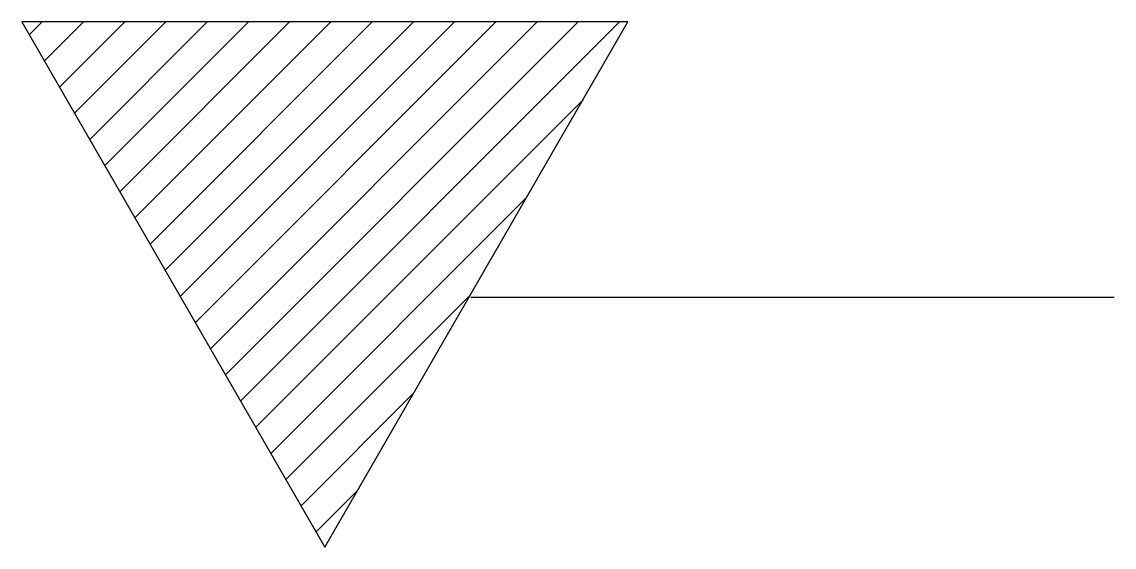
# Model space of a CAD drawing. Header units: millimetres. Extents: x -0.97 to 2.54, y -0.8 to 0.89.
import ezdxf

# ---------------------------------------------------------------- set-up
doc = ezdxf.new("R2010")
doc.units = ezdxf.units.MM

msp = doc.modelspace()

# ---------------------------------------------------------------- linework, layer by layer
at = {"linetype": 'Continuous'}
for p, q in [((0.9812, 0.8863), (-0.9673, 0.8863)), ((-0.9673, 0.8863), (0.007, -0.8012)), ((-0.9434, 0.8447), (-0.9018, 0.8863)), ((-0.8948, 0.7607), (-0.7693, 0.8863)), ((-0.8463, 0.6766), (-0.6367, 0.8863)), ((-0.7978, 0.5926), (-0.5041, 0.8863)), ((-0.7492, 0.5085), (-0.3715, 0.8863)), ((-0.7007, 0.4245), (-0.2389, 0.8863)), ((-0.6522, 0.3404), (-0.1063, 0.8863)), ((-0.6037, 0.2564), (0.0262, 0.8863)), ((-0.5551, 0.1723), (0.1588, 0.8863)), ((-0.5066, 0.0883), (0.2914, 0.8863)), ((-0.4581, 0.0042), (0.424, 0.8863)), ((-0.4095, -0.0798), (0.5566, 0.8863)), ((-0.361, -0.1639), (0.6891, 0.8863)), ((-0.3125, -0.248), (0.8217, 0.8863)), ((-0.264, -0.332), (0.9543, 0.8863)), ((0.007, -0.8012), (0.9812, 0.8863)), ((-0.2154, -0.4161), (0.8369, 0.6363)), ((-0.1669, -0.5001), (0.6558, 0.3226)), ((-0.1184, -0.5842), (0.4747, 0.0089)), ((-0.0698, -0.6682), (0.2936, -0.3048)), ((-0.0213, -0.7523), (0.1125, -0.6185))]:
    msp.add_line(p, q, dxfattribs=at)
msp.add_line((0.476, 0.0023), (2.5445, 0.0023))

doc.saveas('drawing.dxf')
